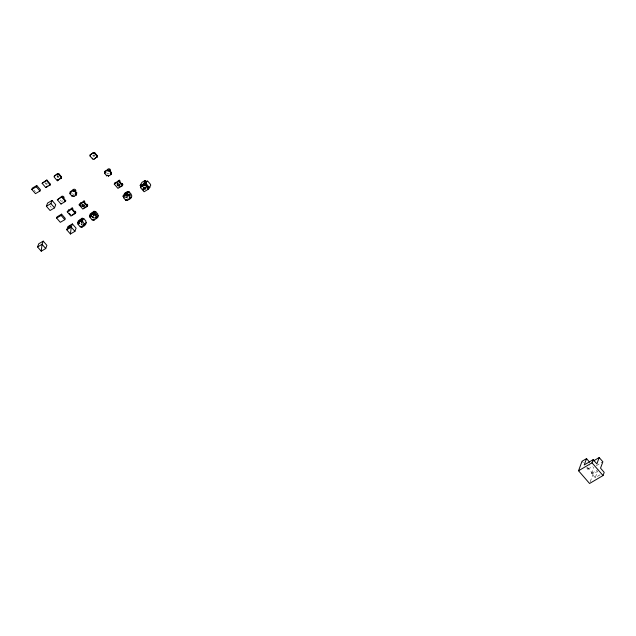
<?xml version="1.0" encoding="UTF-8"?>
<svg xmlns="http://www.w3.org/2000/svg" width="636" height="636" viewBox="0 0 636 636"><rect width="100%" height="100%" fill="white"/><g stroke="black" fill="none" stroke-linecap="round" stroke-linejoin="round"><path stroke-width="0.48" stroke-dasharray="3.18 2.39" d="M57.161 176.339L57.399 175.703A0.89 0.731 20.3 0 0 58.758 176.697M93.389 216.773L93.158 217.409L93.889 218.259L94.788 217.727L94.056 216.876M126.644 197.677L127.772 196.516L126.644 197.677L127.375 198.527L128.273 197.995M586.646 467.77L587.871 469.185L589.214 465.568M600.122 474.782L595.224 477.668L591.552 473.43L593.889 467.094M590.2 481.754L593.078 473.979L597.57 471.332L595.224 477.668M82.346 223.204L81.217 224.365L82.116 223.84M93.087 217.297L92.188 217.822A0.89 0.421 59.5 0 0 92.22 217.202M81.949 225.216L82.847 224.691M587.871 469.185L592.768 466.299M596.337 465.647L602.872 461.8M591.552 473.43L598.078 469.583M582.051 461.251L583.355 462.754M587.243 467.245L593.078 473.979M125.697 196.293L127.534 198.416M92.212 216.025L94.669 218.856M80.891 223.689L82.728 225.812M50.005 205.905L51.23 207.32M34.105 190.259L35.33 191.674M92.912 216.264A0.89 0.421 59.5 0 1 93.039 217.329A0.89 0.421 59.5 0 1 92.172 216.653M62.829 200.809A1.479 1.216 20.3 0 1 60.213 199.672M74.635 193.853A1.479 1.216 20.3 0 1 74.38 194.06M74.054 194.195A1.479 1.216 20.3 0 1 72.337 193.662M46.818 183.605A0.89 0.731 20.3 0 1 45.816 182.882M47.303 183.661A0.89 0.731 20.3 0 1 46.031 184.098A0.89 0.731 20.3 0 1 45.887 182.85M58.766 176.474A0.89 0.731 20.3 0 1 58.114 177.444A0.89 0.731 20.3 0 1 57.113 176.522M57.272 176.18A0.89 0.731 20.3 0 1 58.059 175.965M94.581 155.589A0.89 0.731 20.3 0 1 93.166 154.977M94.605 155.939A0.89 0.731 20.3 0 1 93.381 156.194A0.89 0.731 20.3 0 1 93.087 155.073M94.303 155.033A0.89 0.731 20.3 0 1 94.589 155.367M109.026 173.644A1.479 1.216 20.3 0 1 107.261 173.493M106.991 173.238A1.479 1.216 20.3 0 1 106.681 172.626M125.618 197.263A0.89 0.421 59.5 0 1 125.737 197.987M126.262 196.349A0.89 0.421 59.5 0 1 126.572 197.565A0.89 0.421 59.5 0 1 125.658 196.922"/><path stroke-width="0.95" d="M41.237 251.188L42.048 244.304L43.224 241.139L46.897 245.377L45.728 248.549L41.237 251.188L37.564 246.951L38.732 243.787L43.224 241.139M70.421 233.992L71.24 227.108L72.409 223.936L76.082 228.181L74.913 231.345L70.421 233.992L66.748 229.755L67.917 226.583L72.409 223.936M31.8 189.409L32.269 188.145L36.761 185.497L40.434 189.735L39.965 191.007L35.473 193.654L31.8 189.409L36.292 186.761L36.761 185.497M42.127 183.327L46.849 180.044L50.522 184.289L50.284 184.925L45.8 187.564L42.127 183.327L46.849 180.044M45.8 187.564L47.525 186.054M54.553 175.997L57.486 173.779A1.185 0.97 20.3 0 1 59.116 174.097L61.318 176.641A1.185 0.97 20.3 0 1 61.159 178.016L57.335 180.767L54.394 177.372A1.185 0.97 20.3 0 1 54.553 175.997L57.486 173.779M46.388 206.247L47.557 203.083L52.049 200.435L55.722 204.673L54.553 207.845L50.061 210.492L46.388 206.247L50.872 203.6L52.049 200.435M60.921 178.652A1.185 0.97 20.3 0 0 61.088 177.277L58.886 174.733L59.116 174.097M57.335 180.767L58.464 179.606M61.088 177.277L61.318 176.641M57.335 199.791L62.058 196.516L65.739 200.753L65.5 201.389L61.016 204.037L57.335 199.791L62.058 196.516M61.016 204.037L61.247 203.401M56.636 218.084L57.105 216.812L61.597 214.165L65.269 218.41L64.8 219.674L60.309 222.322L56.636 218.084L61.128 215.437L61.597 214.165M73.704 190.935L74.603 190.403L76.805 192.954L75.907 193.479L76.646 194.33L76.407 194.958L73.712 196.548L72.981 195.697L72.083 196.23L69.881 193.686L70.779 193.153L70.04 192.311L70.278 191.674L72.965 190.084L73.704 190.935L73.466 191.571L72.735 190.721L72.965 190.084M69.881 193.686L71.009 192.525L70.779 193.153M72.083 196.23L72.321 195.594M73.466 191.571L74.603 190.403M74.229 211.852L75.127 211.319L75.859 212.17L75.39 213.434L70.906 216.081L67.233 211.836L68.601 210.039L69.332 210.89M68.601 210.039L68.362 210.675L72.186 207.924L72.925 208.775L72.687 209.411L74.897 211.955L75.127 211.319M73.712 196.548L73.951 195.912M76.407 194.958L75.676 194.115L75.907 193.479M90.376 154.89L93.301 152.672A1.185 0.97 20.3 0 1 94.931 152.99L97.141 155.534A1.185 0.97 20.3 0 1 96.974 156.909L94.049 159.135A1.185 0.97 20.3 0 1 92.419 158.809L90.209 156.265A1.185 0.97 20.3 0 1 90.376 154.89L93.301 152.672M90.209 156.265L90.447 155.637A1.185 0.97 20.3 0 1 90.606 154.254M75.676 194.115L76.805 192.954M67.233 211.836L71.717 209.196L72.186 207.924M92.419 158.809L92.649 158.181M96.744 157.545A1.185 0.97 20.3 0 0 96.903 156.17L94.7 153.626L94.931 152.99M94.049 159.135L96.974 156.909M96.903 156.17L97.141 155.534M86.122 204.84L87.021 204.307L87.76 205.158L87.291 206.422L82.799 209.069L79.126 204.832L80.494 203.035L81.225 203.878M80.494 203.035L80.255 203.663L84.079 200.92L84.819 201.763L84.58 202.399L86.79 204.943L87.021 204.307M79.126 204.832L83.61 202.184L84.079 200.92M78.308 223.721L77.576 222.878L78.276 220.978L82.1 218.228L82.839 219.07L83.737 218.546L85.939 221.09L85.709 221.725L86.44 222.568L84.604 225.637L81.909 227.219L81.177 226.376L80.279 226.901L78.077 224.357L79.206 223.196L78.077 224.357M78.975 223.824L78.236 222.982L78.474 222.346L77.576 222.878M78.236 222.982L82.06 220.231L82.767 218.331L83.499 219.181L83.737 218.546M82.1 218.228L81.869 218.856L82.767 218.331M80.931 221.392L81.67 222.242L82.799 221.082L82.06 220.231M80.279 226.901L80.518 226.265L81.249 227.116M81.67 222.242L82.799 221.082M81.909 227.219L82.147 226.591M84.604 225.637L83.873 224.786L84.103 224.15L85.001 223.626L85.741 224.468M83.873 224.786L85.001 223.626M108.359 170.512L109.249 169.987L111.459 172.531L110.561 173.064L111.292 173.906L111.061 174.542L108.366 176.132L107.635 175.282L106.737 175.806L104.527 173.262L105.425 172.738L104.694 171.887L104.924 171.251L107.619 169.669L108.359 170.512L108.12 171.148L107.389 170.297L107.619 169.669M104.527 173.262L105.663 172.102L105.425 172.738M89.517 215.914L90.217 214.014L94.041 211.263L94.78 212.114L95.678 211.589L97.88 214.133L97.642 214.761L98.381 215.612L97.674 217.512L93.85 220.263L93.118 219.412L92.22 219.945L90.018 217.401L91.147 216.232L90.407 215.389L89.517 215.914L90.248 216.765M90.018 217.401L90.908 216.868L90.177 216.017L90.407 215.389M90.908 216.868L91.147 216.232M106.737 175.806L106.967 175.178M90.177 216.017L94.001 213.275L94.708 211.375L95.44 212.217L95.678 211.589M94.041 211.263L93.81 211.899L94.708 211.375M108.12 171.148L109.249 169.987M92.872 214.435L93.603 215.286L94.74 214.117L94.001 213.275M92.22 219.945L92.451 219.309L93.19 220.159L94.088 219.627L93.85 220.263M108.366 176.132L108.597 175.496M93.603 215.286L94.74 214.117M111.061 174.542L110.322 173.692L110.561 173.064M110.322 173.692L111.459 172.531M96.545 218.673L95.813 217.83L96.044 217.194L96.775 218.045M95.813 217.83L96.942 216.661L97.674 217.512M114.273 184.114L114.742 182.85L115.633 182.325L115.402 182.953L119.226 180.203L119.966 181.053L119.727 181.689L121.929 184.233L122.168 183.597L122.899 184.448L122.43 185.712L117.946 188.359L114.273 184.114L118.757 181.475L119.226 180.203M122.994 196.182L124.831 193.121L127.526 191.531L128.257 192.382L129.156 191.849L131.366 194.401L131.127 195.029L131.867 195.88L131.159 197.78L127.335 200.531L126.604 199.68L125.705 200.213L123.495 197.669L123.734 197.033L122.994 196.182L123.893 195.657L123.662 196.286L124.394 197.136L123.495 197.669M123.662 196.286L126.357 194.703L128.186 191.635L128.925 192.485L129.156 191.849M127.526 191.531L127.295 192.167L128.186 191.635M126.357 194.703L127.089 195.546L128.218 194.385L127.486 193.535M125.705 200.213L125.936 199.577L126.675 200.427L127.566 199.895L127.335 200.531M127.089 195.546L128.218 194.385M130.03 198.941L129.291 198.098L129.529 197.462L130.261 198.313M129.291 198.098L130.428 196.929L131.159 197.78M140.413 187.509L144.905 184.861L146.073 181.697L146.972 181.165A1.185 0.564 59.5 0 1 147.942 181.379L150.144 183.923A1.185 0.564 59.5 0 1 150.645 185.41L148.578 189.107L144.086 191.754L140.413 187.509L140.882 186.245L140.143 185.394L141.979 182.333L144.674 180.743L145.406 181.594M146.972 181.165L146.264 183.065L144.237 184.758L141.542 186.348L140.81 185.497L141.041 184.861L140.143 185.394M141.542 186.348L141.78 185.712L140.882 186.245M140.81 185.497L143.505 183.907L145.334 180.847L146.073 181.697A1.185 0.564 59.5 0 1 146.646 181.57M144.674 180.743L144.444 181.379L145.334 180.847M148.307 186.992L148.077 187.62A1.185 0.564 59.5 0 0 149.047 187.835M147.91 189.003L148.148 188.367M593.483 460.925L599.192 457.562L602.872 461.8L600.527 468.136L604.2 472.381L603.031 475.545L589.564 483.479L578.537 470.759L582.051 461.251L586.543 458.612L589.604 462.141M586.543 458.612L584.198 464.948L593.173 459.653L596.854 463.898L599.192 457.562M578.537 470.759L592.005 462.825L593.173 459.653M49.028 185.171L50.522 184.289M59.808 178.811L61.159 178.016M70.04 192.311L72.735 190.721M104.694 171.887L107.389 170.297M64.236 201.636L65.739 200.753M119.067 181.586L119.966 181.053M121.269 184.13L122.168 183.597M72.035 214.92L74.73 213.33M83.928 207.908L86.623 206.318M119.075 187.199L121.094 186.006M37.564 246.951L42.048 244.304L45.728 248.549M66.748 229.755L71.24 227.108L74.913 231.345M146.264 183.065A1.185 0.564 59.5 0 0 146.765 184.551L145.867 185.076L148.077 187.62L148.975 187.095A1.185 0.564 59.5 0 0 149.945 187.31M85.542 223.101L86.44 222.568M97.483 216.145L98.381 215.612M592.005 462.825L603.031 475.545M146.765 184.551L148.975 187.095M144.634 182.747L146.105 184.448L145.867 185.076A1.185 0.564 59.5 0 1 145.366 183.597M143.736 183.279L144.475 184.122M144.905 184.861L148.578 189.107M143.505 183.907L144.237 184.758M142.488 188.995L143.585 190.267M118.757 181.475L122.43 185.712M109.018 170.623L111.221 173.167M127.987 195.021L130.189 197.565M126.588 194.067L127.327 194.918M74.364 191.039L76.574 193.583M83.61 202.184L87.291 206.422M94.502 214.753L96.704 217.297M93.102 213.799L93.842 214.65M80.096 205.046L81.193 206.318M61.827 197.144L65.5 201.389M71.717 209.196L75.39 213.434M82.561 221.71L84.771 224.254M46.611 180.68L50.284 184.925M81.169 220.756L81.901 221.606M84.103 224.15L84.842 225.001M69.3 213.322L70.405 214.594M36.292 186.761L39.965 191.007M50.872 203.6L54.553 207.845M61.128 215.437L64.8 219.674M84.97 224.182A1.479 0.469 -40.9 0 1 84.85 224.413M84.429 224.937A1.479 0.469 -40.9 0 1 84.151 225.2M83.857 225.438A1.479 0.469 -40.9 0 1 83.555 225.637M96.608 217.711A1.479 0.469 -40.9 0 1 96.37 217.981M95.026 214.181A0.89 0.421 59.5 0 1 95.861 215.286M84.596 205.221A1.185 0.97 20.3 0 1 83.173 205.929A1.185 0.97 20.3 0 1 82.354 204.522M61.159 197.47A1.479 1.216 20.3 0 1 62.233 196.182A1.479 1.216 20.3 0 1 63.958 197.168A1.479 1.216 20.3 0 1 63.187 198.623M72.965 190.506A1.479 1.216 20.3 0 1 74.913 189.361A1.479 1.216 20.3 0 1 75.318 191.523M54.465 176.506A1.185 0.97 20.3 0 1 54.791 175.361M58.21 179.718A1.185 0.97 20.3 0 1 57.319 179.638M57.248 174.407A1.185 0.97 20.3 0 1 58.886 174.733M144.483 183.534A1.479 0.469 -40.9 0 1 144.062 184.058M143.187 184.758A1.479 0.469 -40.9 0 1 142.663 184.989M145.787 187.381A1.185 0.97 20.3 0 1 144.762 188.669A1.185 0.97 20.3 0 1 143.641 187.207M93.071 153.3A1.185 0.97 20.3 0 1 94.7 153.626M107.619 170.09A1.479 1.216 20.3 0 1 109.376 168.874A1.479 1.216 20.3 0 1 110.227 170.901M119.727 184.249A1.185 0.97 20.3 0 1 118.177 185.163A1.185 0.97 20.3 0 1 117.851 183.43M130.388 197.494A1.479 0.469 -40.9 0 1 130.094 197.979M129.275 198.75A1.479 0.469 -40.9 0 1 128.695 199.092M128.806 194.616A0.89 0.421 59.5 0 1 129.339 195.554M79.882 221.392A1.479 0.469 -40.9 0 0 81.289 219.635A1.479 0.469 -40.9 0 0 79.349 220.779A1.479 0.469 -40.9 0 0 79.882 221.392M69.284 227.64A1.479 0.469 -40.9 0 0 70.699 225.875A1.479 0.469 -40.9 0 0 68.752 227.02A1.479 0.469 -40.9 0 0 69.284 227.64M91.815 214.435A1.479 0.469 -40.9 0 0 93.23 212.678A1.479 0.469 -40.9 0 0 91.282 213.823A1.479 0.469 -40.9 0 0 91.815 214.435M95.623 214.125A0.89 0.421 59.5 0 0 96.577 215.23A0.89 0.421 59.5 0 0 96.37 213.966A0.89 0.421 59.5 0 0 95.623 214.125M82.306 206.159A1.185 0.97 20.3 0 0 84.294 206.096A1.185 0.97 20.3 0 0 83.022 204.625A1.185 0.97 20.3 0 0 82.306 206.159M143.593 188.836A1.185 0.97 20.3 0 0 145.58 188.781A1.185 0.97 20.3 0 0 144.308 187.31A1.185 0.97 20.3 0 0 143.593 188.836M117.453 185.442A1.185 0.97 20.3 0 0 119.441 185.386A1.185 0.97 20.3 0 0 118.161 183.915A1.185 0.97 20.3 0 0 117.453 185.442M125.3 194.703A1.479 0.469 -40.9 0 0 126.715 192.939A1.479 0.469 -40.9 0 0 124.767 194.091A1.479 0.469 -40.9 0 0 125.3 194.703M129.108 194.393A0.89 0.421 59.5 0 0 130.062 195.498A0.89 0.421 59.5 0 0 129.847 194.234A0.89 0.421 59.5 0 0 129.108 194.393"/></g></svg>
